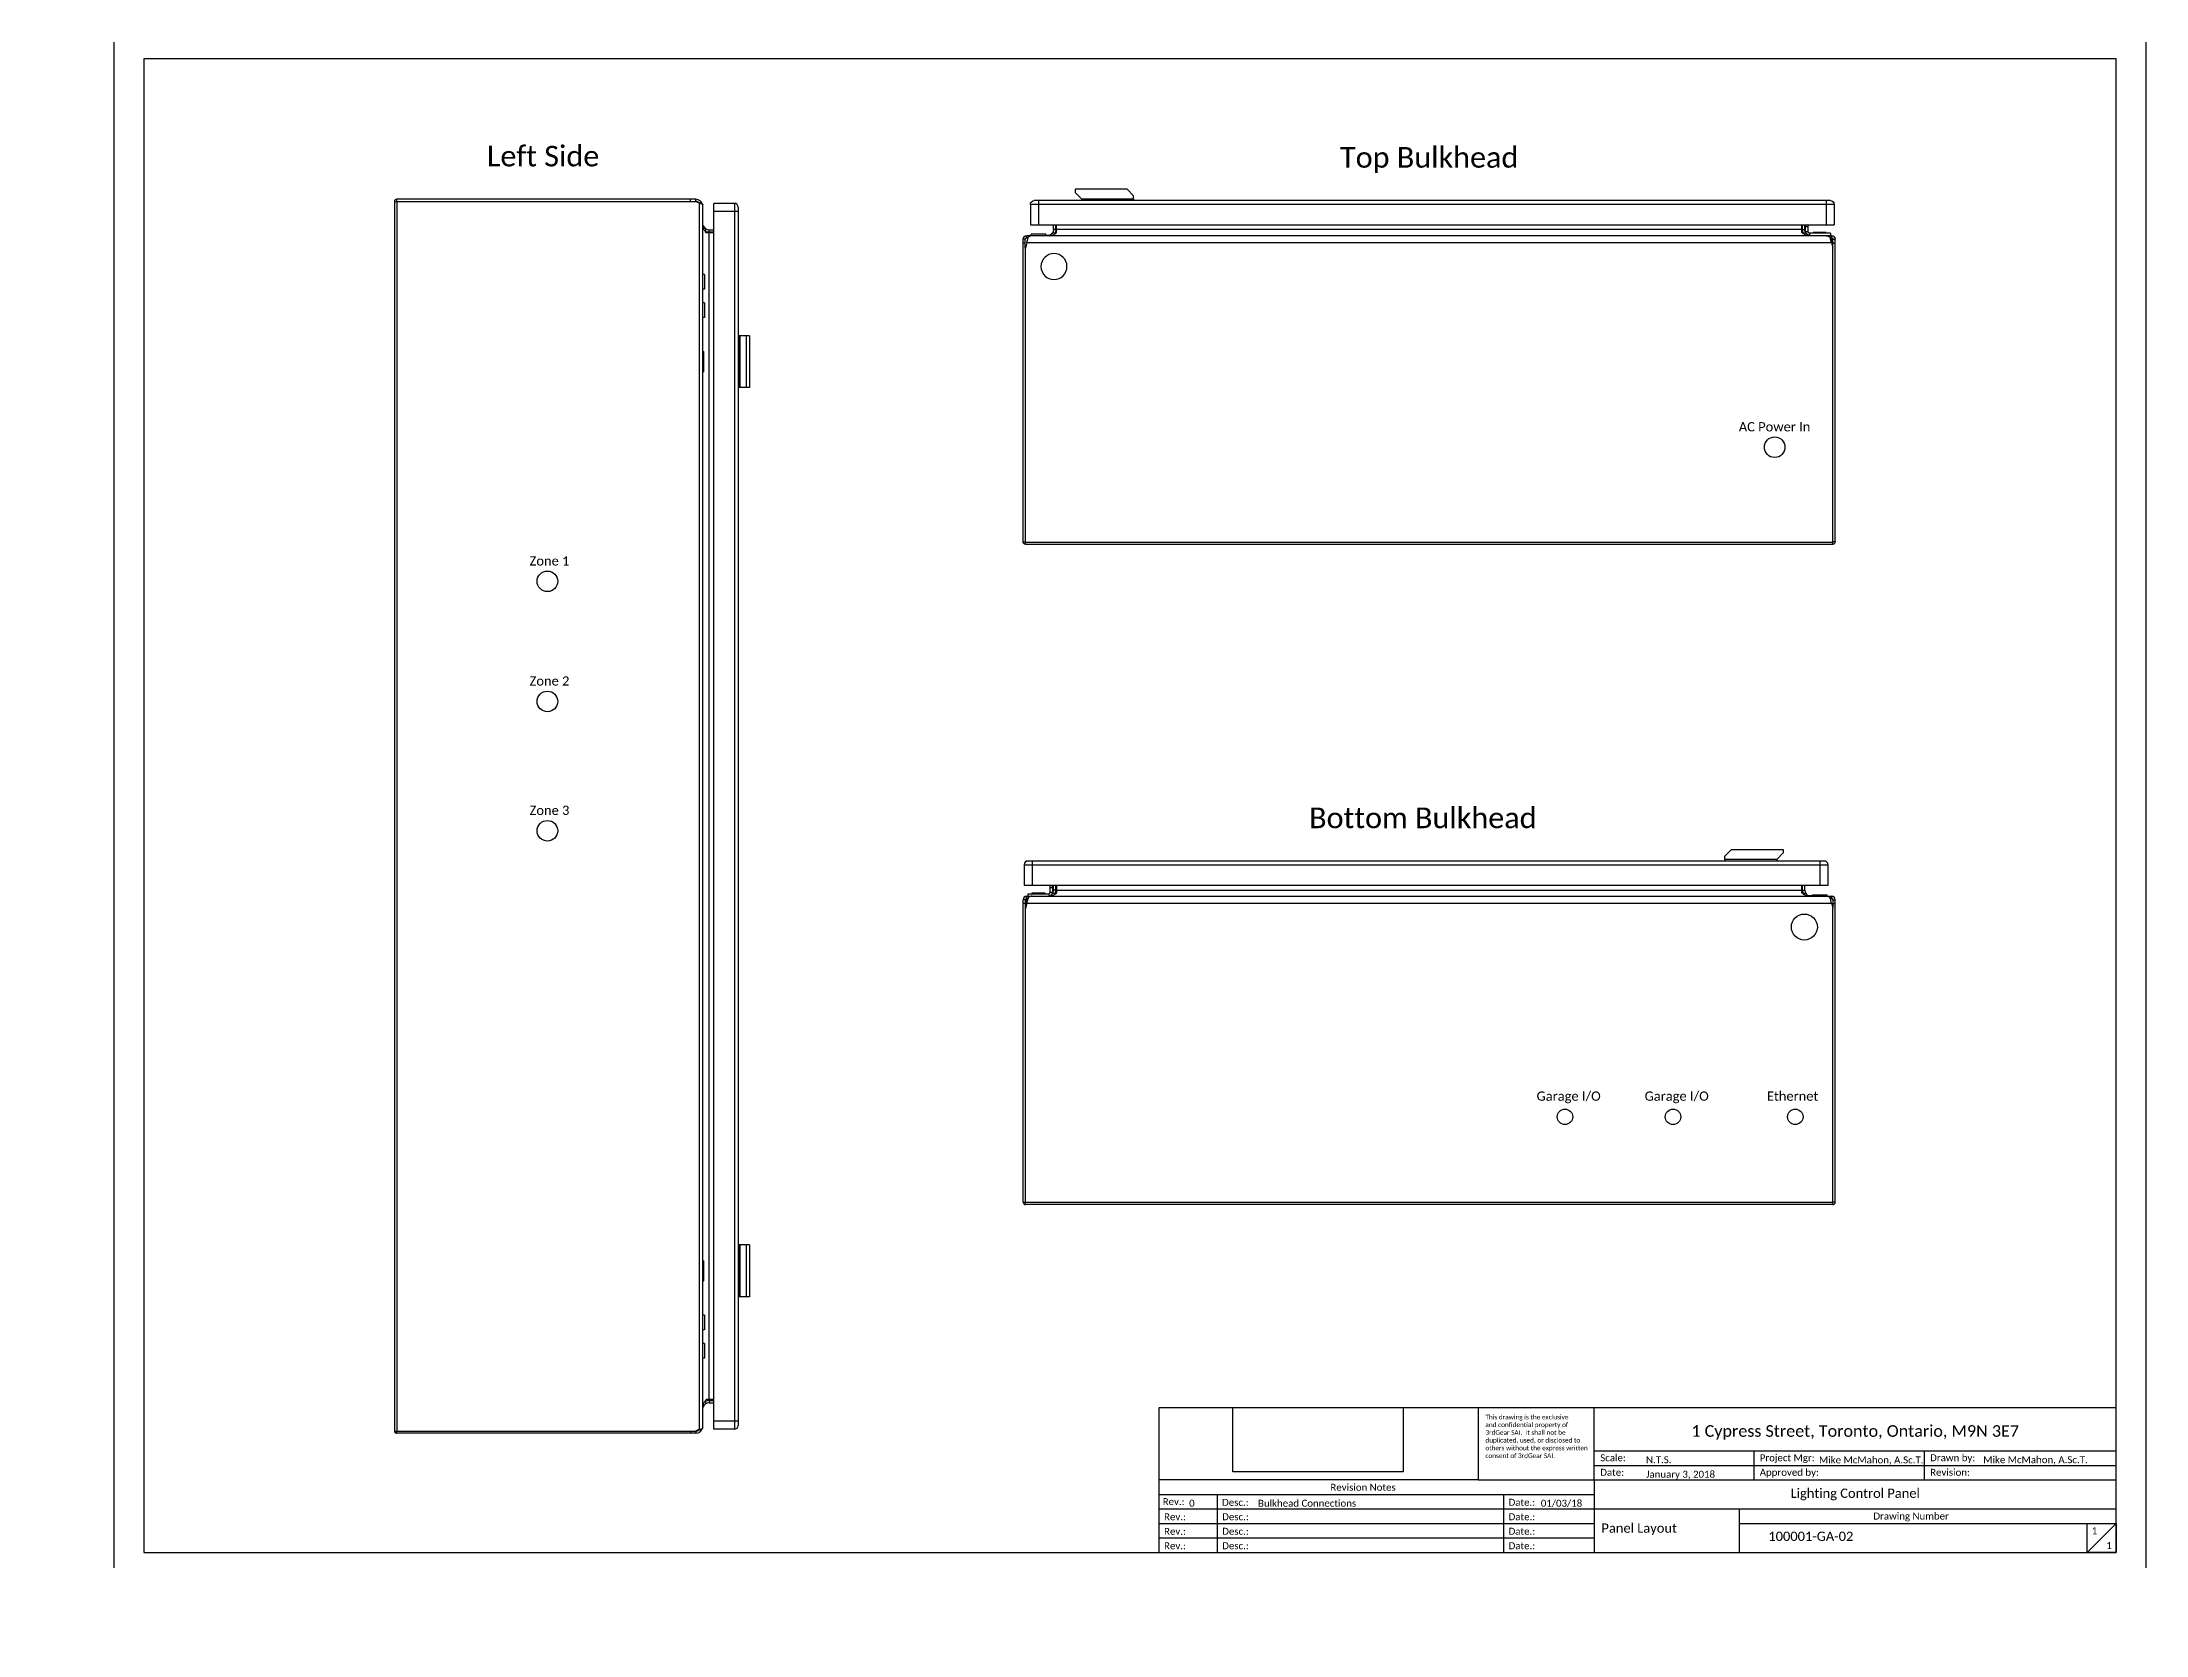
# Model space of a CAD drawing. Header units: inches. Extents: x 2 to 53, y 0 to 38.6.
import ezdxf
from ezdxf.enums import TextEntityAlignment as Align

# ---------------------------------------------------------------- set-up
doc = ezdxf.new("R2010")
doc.units = ezdxf.units.IN
doc.header["$LTSCALE"] = 0.1
doc.header["$MEASUREMENT"] = 0
doc.layers.get('0').update_dxf_attribs({"plot": 0})
for name, color, linetype in [('02___PRT_ALL_AXES', 7, 'Continuous'), ('3_ALL_AXES', 7, 'Continuous'), ('7_ALL_FEATURES', 7, 'Continuous'), ('HINGE_BLOCK', 7, 'Continuous'), ('HINGE_BODY', 7, 'Continuous'), ('HINGE_SCREWS', 7, 'Continuous'), ('Images', 7, 'Continuous'), ('Physical Devices', 7, 'Continuous'), ('Title Block', 7, 'Continuous')]:
    doc.layers.add(name, color=color, linetype=linetype)
doc.layers.get('0').off()
doc.styles.add('Electrical1', font='Calibril.ttf')
picture_1 = doc.add_image_def('image1.png', size_in_pixel=(3549, 1339))

# ---------------------------------------------------------------- blocks, each defined once
blk = doc.blocks.new('A$C1840647854')
at = {"color": 3, "linetype": 'Continuous'}
for p, q in [((-0.031, 8.182), (-0.031, 7.683)), ((-0.031, 8.182), (19.457, 8.182)), ((0.06, 8.274), (19.365, 8.274)), ((0.165, 8.274), (0.165, 7.683)), ((19.26, 8.274), (19.26, 7.683)), ((19.457, 8.182), (19.457, 7.683)), ((19.457, 7.683), (-0.031, 7.683)), ((0.739, 7.57), (0.739, 7.683)), ((18.839, 7.57), (18.839, 7.683)), ((0, 7.12), (0, 7.336)), ((0.066, 7.368), (0.032, 7.368)), ((19.513, 7.368), (19.546, 7.368)), ((19.579, 7.12), (19.579, 7.336))]:
    blk.add_line(p, q, dxfattribs=at)
at = {"color": 7, "linetype": 'Continuous'}
for p, q in [((18.217, 8.313), (16.957, 8.313)), ((16.957, 8.313), (16.957, 8.274)), ((18.217, 8.313), (18.217, 8.274)), ((0.686, 7.57), (0.686, 7.683)), ((0.759, 7.499), (0.759, 7.683)), ((18.82, 7.499), (18.82, 7.683)), ((18.893, 7.57), (18.893, 7.683)), ((-0.053, 0), (-0.053, 7.336)), ((0, 7.336), (-0.053, 7.336)), ((0, 7.242), (-0.053, 7.242)), ((0.039, 7.25), (0.006, 7.12)), ((0.029, 7.368), (0.022, 7.421)), ((0.032, 7.368), (0.032, 7.421)), ((0.032, 7.421), (19.546, 7.421)), ((0.039, 7.25), (19.539, 7.25)), ((0.714, 7.473), (0.668, 7.498)), ((0.739, 7.57), (0.686, 7.57)), ((0.759, 7.57), (18.82, 7.57)), ((18.839, 7.57), (18.893, 7.57)), ((18.864, 7.473), (18.911, 7.498)), ((19.539, 7.25), (19.573, 7.12)), ((19.546, 7.368), (19.546, 7.421)), ((19.55, 7.368), (19.557, 7.421)), ((19.579, 7.336), (19.632, 7.336)), ((19.579, 7.242), (19.632, 7.242)), ((19.632, 0), (19.632, 7.336)), ((0.006, -0.059), (0.006, 7.12)), ((19.573, -0.059), (19.573, 7.12)), ((-0.053, 0), (0, 0)), ((19.632, 0), (19.579, 0)), ((19.573, -0.006), (0.006, -0.006)), ((19.573, -0.059), (0.006, -0.059))]:
    blk.add_line(p, q, dxfattribs=at)
at = {"color": 3, "linetype": 'Continuous'}
for centre, radius, start, end in [((0.06, 8.182), 0.0916, 90, 180), ((19.365, 8.182), 0.0916, 0, 90), ((0.032, 7.336), 0.0325, 90, 180), ((0.537, 7.57), 0.202, 331.1456, 0), ((19.041, 7.57), 0.202, 180, 208.8544), ((19.546, 7.336), 0.0325, 0, 90)]:
    blk.add_arc(centre, radius, start, end, dxfattribs=at)
at = {"color": 7, "linetype": 'Continuous'}
for centre, radius, start, end in [((0.032, 7.336), 0.0856, 90, 180), ((0.537, 7.236), 0.489, 163.7895, 164.3033), ((0.428, 7.268), 0.376, 162.0401, 163.8422), ((0.537, 7.57), 0.149, 270, 0), ((0.468, 7.848), 0.454, 302.0124, 303.6067), ((19.111, 7.848), 0.454, 236.3933, 237.9876), ((19.041, 7.57), 0.149, 180, 270), ((19.151, 7.268), 0.376, 16.1578, 17.9599), ((19.042, 7.236), 0.489, 15.6967, 16.2105), ((19.546, 7.336), 0.0856, 0, 90), ((0.006, 0), 0.0591, 180, 270), ((19.573, 0), 0.0591, 270, 0)]:
    blk.add_arc(centre, radius, start, end, dxfattribs=at)
for points in [[(0.039, 7.25), (0.045, 7.277), (0.05, 7.305), (0.057, 7.332)], [(0.057, 7.332), (0.06, 7.344), (0.063, 7.356), (0.066, 7.368)], [(0.719, 7.47), (0.733, 7.479), (0.746, 7.489), (0.759, 7.499)], [(18.86, 7.47), (18.846, 7.479), (18.833, 7.489), (18.82, 7.499)], [(19.522, 7.332), (19.519, 7.344), (19.516, 7.356), (19.513, 7.368)], [(19.539, 7.25), (19.534, 7.277), (19.528, 7.305), (19.522, 7.332)]]:
    blk.add_open_spline(points, degree=3, dxfattribs=at)
for points, knots in [([(0.162, 7.421), (0.154, 7.421), (0.121, 7.418), (0.091, 7.4), (0.071, 7.384)], [0, 0, 0, 0, 0.229707, 1, 1, 1, 1]), ([(0.581, 7.421), (0.614, 7.421), (0.659, 7.434), (0.698, 7.457), (0.708, 7.463)], [0, 0, 0, 0, 0.729759, 1, 1, 1, 1]), ([(18.998, 7.421), (18.965, 7.421), (18.92, 7.434), (18.881, 7.457), (18.87, 7.463)], [0, 0, 0, 0, 0.729759, 1, 1, 1, 1]), ([(19.417, 7.421), (19.425, 7.421), (19.458, 7.418), (19.488, 7.4), (19.508, 7.384)], [0, 0, 0, 0, 0.229707, 1, 1, 1, 1])]:
    blk.add_open_spline(points, degree=3, knots=knots, dxfattribs=at)
at = {"layer": '02___PRT_ALL_AXES', "color": 7, "linetype": 'Continuous'}
blk.add_circle((18.884, 6.673), 0.315, dxfattribs=at)
at = {"layer": '3_ALL_AXES', "color": 7, "linetype": 'Continuous'}
for p, q in [((19.081, 7.455), (19.435, 7.455)), ((19.081, 7.421), (19.081, 7.455)), ((19.435, 7.421), (19.435, 7.455))]:
    blk.add_line(p, q, dxfattribs=at)
at = {"layer": '7_ALL_FEATURES', "color": 7, "linetype": 'Continuous'}
for p, q in [((16.957, 8.392), (17.114, 8.549)), ((16.957, 8.313), (16.957, 8.392)), ((18.217, 8.313), (16.957, 8.313)), ((17.114, 8.549), (18.374, 8.549)), ((18.374, 8.47), (18.217, 8.313)), ((18.374, 8.549), (18.374, 8.47)), ((19.081, 7.432), (18.987, 7.432))]:
    blk.add_line(p, q, dxfattribs=at)
at = {"layer": 'HINGE_BLOCK', "color": 7, "linetype": 'Continuous'}
for p, q in [((0.006, 7.254), (0.04, 7.254)), ((0.026, 7.254), (0.026, 7.234))]:
    blk.add_line(p, q, dxfattribs=at)
for centre, radius, start, end in [((0.124, 7.254), 0.118, 121.5287, 180), ((0.026, 7.254), 0.0197, 180, 270), ((0.124, 7.254), 0.0984, 134.5711, 180)]:
    blk.add_arc(centre, radius, start, end, dxfattribs=at)
at = {"layer": 'HINGE_BODY', "color": 3, "linetype": 'Continuous'}
for p, q in [((0.594, 7.669), (0.584, 7.683)), ((0.063, 7.48), (0.569, 7.48)), ((0.604, 7.516), (0.604, 7.635))]:
    blk.add_line(p, q, dxfattribs=at)
at = {"layer": 'HINGE_BODY', "color": 7, "linetype": 'Continuous'}
for p, q in [((0.594, 7.669), (0.614, 7.683)), ((0.063, 7.48), (0.063, 7.421)), ((0.569, 7.48), (0.569, 7.425)), ((0.604, 7.635), (0.663, 7.635)), ((0.604, 7.516), (0.663, 7.516)), ((0.663, 7.516), (0.663, 7.635))]:
    blk.add_line(p, q, dxfattribs=at)
at = {"layer": 'HINGE_BODY', "color": 3, "linetype": 'Continuous'}
for centre, radius, start, end in [((0.545, 7.635), 0.0591, 0, 35), ((0.569, 7.516), 0.0354, 270, 0)]:
    blk.add_arc(centre, radius, start, end, dxfattribs=at)
at = {"layer": 'HINGE_BODY', "color": 7, "linetype": 'Continuous'}
blk.add_arc((0.545, 7.635), 0.118, 0, 24.0661, dxfattribs=at)
at = {"layer": 'HINGE_SCREWS', "color": 7, "linetype": 'Continuous'}
for p, q in [((0.174, 7.48), (0.163, 7.5)), ((0.163, 7.5), (0.479, 7.5)), ((0.468, 7.48), (0.479, 7.5))]:
    blk.add_line(p, q, dxfattribs=at)
blk = doc.blocks.new('A$C2013035738')
at = {"color": 3, "linetype": 'Continuous'}
for p, q in [((-8.274, 0.137), (-8.274, 29.678)), ((-8.182, 0.045), (-8.182, 29.77)), ((-8.182, 29.77), (-7.683, 29.77)), ((-7.683, 29.77), (-7.683, 0.045)), ((-8.274, 29.573), (-7.683, 29.573)), ((-7.57, 29.076), (-7.683, 29.076)), ((-7.57, 0.739), (-7.683, 0.739)), ((-8.274, 0.242), (-7.683, 0.242)), ((-8.182, 0.045), (-7.683, 0.045))]:
    blk.add_line(p, q, dxfattribs=at)
at = {"color": 7, "linetype": 'Continuous'}
for p, q in [((-7.421, 29.735), (-7.421, 0.08)), ((-7.342, 29.771), (-7.384, 29.804)), ((-7.336, 29.773), (-7.342, 29.771)), ((-7.336, 29.773), (-7.242, 29.815)), ((-7.336, 29.773), (-7.336, 0.042)), ((-7.25, 29.815), (-7.25, 29.868)), ((-7.25, 29.868), (0.006, 29.868)), ((0.059, 29.815), (-7.242, 29.815)), ((-7.12, 29.815), (-7.12, 29.868)), ((0, 0), (0, 29.815)), ((0.006, 29.868), (0.006, 29.815)), ((0.059, 0), (0.059, 29.815)), ((-7.57, 29.129), (-7.683, 29.129)), ((-7.57, 29.076), (-7.57, 29.129)), ((-7.473, 29.1), (-7.499, 29.147)), ((-7.683, 29.053), (-7.498, 29.053)), ((-7.57, 29.053), (-7.57, 0.762)), ((-8.313, 26.561), (-8.313, 25.301)), ((-8.313, 26.561), (-8.274, 26.561)), ((-8.313, 25.301), (-8.274, 25.301)), ((-8.313, 4.514), (-8.274, 4.514)), ((-8.313, 4.514), (-8.313, 3.254)), ((-8.313, 3.254), (-8.274, 3.254)), ((-7.683, 0.762), (-7.498, 0.762)), ((-7.57, 0.686), (-7.683, 0.686)), ((-7.57, 0.739), (-7.57, 0.686)), ((-7.473, 0.715), (-7.499, 0.668)), ((-7.342, 0.044), (-7.384, 0.011)), ((-7.336, 0.042), (-7.342, 0.044)), ((-7.336, 0.042), (-7.242, 0)), ((-7.25, 0), (-7.25, -0.053)), ((0.059, 0), (-7.242, 0)), ((-7.12, 0), (-7.12, -0.053)), ((0.006, -0.053), (0.006, 0)), ((-7.25, -0.053), (0.006, -0.053))]:
    blk.add_line(p, q, dxfattribs=at)
at = {"color": 3, "linetype": 'Continuous'}
for centre, radius, start, end in [((-8.182, 29.678), 0.0916, 90, 180), ((-7.25, 29.697), 0.118, 90, 129.9448), ((-7.57, 29.278), 0.202, 270, 298.5985), ((-7.57, 0.537), 0.202, 61.4015, 90), ((-8.182, 0.137), 0.0916, 180, 270), ((-7.25, 0.118), 0.118, 230.0552, 270)]:
    blk.add_arc(centre, radius, start, end, dxfattribs=at)
at = {"color": 7, "linetype": 'Continuous'}
for centre, radius, start, end in [((-7.25, 29.697), 0.171, 90, 162.8235), ((0.006, 29.815), 0.0531, 0, 90), ((-7.57, 29.278), 0.149, 270, 346.3772), ((-8.024, 29.467), 0.669, 321.7775, 323.8878), ((-7.916, 29.388), 0.535, 323.8799, 326.4444), ((-7.832, 29.332), 0.435, 326.4493, 329.1139), ((-7.633, 29.234), 0.212, 342.6029, 348.0942), ((-7.57, 0.537), 0.149, 13.6228, 90), ((-8.024, 0.348), 0.669, 36.1122, 38.2225), ((-7.916, 0.427), 0.535, 33.5556, 36.1201), ((-7.832, 0.483), 0.435, 30.8861, 33.5507), ((-7.633, 0.581), 0.212, 11.9058, 17.3971), ((-7.25, 0.118), 0.171, 197.1765, 270), ((0.006, 0), 0.0531, 270, 0)]:
    blk.add_arc(centre, radius, start, end, dxfattribs=at)
for points, knots in [([(-7.418, 29.744), (-7.418, 29.744), (-7.419, 29.743), (-7.42, 29.741), (-7.421, 29.741)], [0, 0, 0, 0, 0.537743, 1, 1, 1, 1]), ([(-7.421, 29.735), (-7.421, 29.736), (-7.421, 29.738), (-7.421, 29.74), (-7.421, 29.741)], [0, 0, 0, 0, 0.497276, 1, 1, 1, 1]), ([(-7.414, 29.747), (-7.415, 29.747), (-7.416, 29.746), (-7.417, 29.745), (-7.418, 29.744)], [0, 0, 0, 0, 0.529831, 1, 1, 1, 1]), ([(-7.342, 29.771), (-7.356, 29.768), (-7.375, 29.763), (-7.393, 29.756), (-7.397, 29.755)], [0, 0, 0, 0, 0.783975, 1, 1, 1, 1]), ([(-7.421, 0.08), (-7.421, 0.079), (-7.421, 0.077), (-7.421, 0.075), (-7.421, 0.074)], [0, 0, 0, 0, 0.497276, 1, 1, 1, 1]), ([(-7.418, 0.071), (-7.418, 0.071), (-7.419, 0.072), (-7.42, 0.074), (-7.421, 0.074)], [0, 0, 0, 0, 0.537743, 1, 1, 1, 1]), ([(-7.414, 0.068), (-7.415, 0.068), (-7.416, 0.069), (-7.417, 0.07), (-7.418, 0.071)], [0, 0, 0, 0, 0.529831, 1, 1, 1, 1]), ([(-7.342, 0.044), (-7.356, 0.047), (-7.375, 0.052), (-7.393, 0.058), (-7.397, 0.06)], [0, 0, 0, 0, 0.783975, 1, 1, 1, 1])]:
    blk.add_open_spline(points, degree=3, knots=knots, dxfattribs=at)
for points in [[(-7.397, 29.755), (-7.403, 29.753), (-7.409, 29.751), (-7.414, 29.747)], [(-7.431, 29.171), (-7.437, 29.149), (-7.447, 29.129), (-7.459, 29.109)], [(-7.431, 0.644), (-7.437, 0.666), (-7.447, 0.686), (-7.459, 0.706)], [(-7.397, 0.06), (-7.403, 0.062), (-7.409, 0.064), (-7.414, 0.068)]]:
    blk.add_open_spline(points, degree=3, dxfattribs=at)
at = {"layer": '3_ALL_AXES', "color": 7, "linetype": 'Continuous'}
for p, q in [((-7.455, 27.693), (-7.455, 28.047)), ((-7.455, 28.047), (-7.421, 28.047)), ((-7.455, 27.693), (-7.421, 27.693)), ((-7.455, 27.004), (-7.455, 27.358)), ((-7.455, 27.358), (-7.421, 27.358)), ((-7.455, 27.004), (-7.421, 27.004)), ((-7.455, 2.811), (-7.421, 2.811)), ((-7.455, 2.457), (-7.455, 2.811)), ((-7.455, 2.457), (-7.421, 2.457)), ((-7.455, 2.122), (-7.421, 2.122)), ((-7.455, 1.768), (-7.455, 2.122)), ((-7.455, 1.768), (-7.421, 1.768))]:
    blk.add_line(p, q, dxfattribs=at)
at = {"layer": '7_ALL_FEATURES', "color": 7, "linetype": 'Continuous'}
for p, q in [((-8.549, 25.301), (-8.549, 26.561)), ((-8.549, 26.561), (-8.313, 26.561)), ((-8.47, 25.301), (-8.47, 26.561)), ((-8.313, 25.301), (-8.313, 26.561)), ((-7.421, 26.186), (-7.432, 26.175)), ((-7.432, 25.687), (-7.432, 26.175)), ((-7.421, 26.128), (-7.432, 26.128)), ((-7.421, 25.734), (-7.432, 25.734)), ((-7.421, 25.676), (-7.432, 25.687)), ((-8.549, 25.301), (-8.313, 25.301)), ((-8.549, 4.514), (-8.313, 4.514)), ((-8.549, 3.254), (-8.549, 4.514)), ((-8.47, 3.254), (-8.47, 4.514)), ((-8.313, 3.254), (-8.313, 4.514)), ((-7.421, 4.139), (-7.432, 4.128)), ((-7.432, 3.64), (-7.432, 4.128)), ((-7.421, 4.081), (-7.432, 4.081)), ((-7.421, 3.687), (-7.432, 3.687)), ((-7.421, 3.629), (-7.432, 3.64)), ((-8.549, 3.254), (-8.313, 3.254))]:
    blk.add_line(p, q, dxfattribs=at)

msp = doc.modelspace()

# ---------------------------------------------------------------- linework, layer by layer
at = {"layer": 'Physical Devices', "ltscale": 0.1}
for p, q in [((3.75, 1.625), (3.75, 38.625)), ((53, 38.625), (53, 1.625)), ((28.375, 38.219), (4.469, 38.219)), ((52.281, 2), (52.281, 38.219)), ((2, 0), (2, 0))]:
    msp.add_line(p, q, dxfattribs=at)
msp.add_lwpolyline([(4.469, 38.219), (4.469, 2), (52.281, 2), (52.281, 38.219)], close=True, dxfattribs=at)
for centre, radius in [((44, 28.801), 0.25), ((14.25, 25.549), 0.25), ((14.25, 22.636), 0.25), ((14.25, 19.5), 0.25), ((38.917, 12.563), 0.188), ((41.536, 12.563), 0.188), ((44.5, 12.563), 0.188)]:
    msp.add_circle(centre, radius, dxfattribs=at)
at = {"layer": 'Title Block'}
for p, q in [((29.078, 5.516), (52.281, 5.516)), ((29.078, 2), (29.078, 5.516)), ((36.812, 5.516), (36.812, 3.758)), ((39.625, 3.758), (39.625, 5.516)), ((39.625, 4.461), (52.281, 4.461)), ((39.625, 4.109), (52.281, 4.109)), ((43.492, 4.461), (43.492, 3.758)), ((47.623, 4.461), (47.623, 3.758)), ((36.812, 3.758), (29.078, 3.758)), ((36.812, 3.758), (39.625, 3.758)), ((39.625, 3.758), (39.625, 2)), ((39.625, 3.758), (52.281, 3.758)), ((29.078, 3.406), (39.625, 3.406)), ((30.484, 3.406), (30.484, 2)), ((37.428, 3.406), (37.428, 2)), ((29.078, 3.055), (39.625, 3.055)), ((29.078, 2.703), (39.625, 2.703)), ((39.625, 3.055), (52.281, 3.055)), ((43.141, 3.055), (43.141, 2)), ((43.141, 2.703), (52.281, 2.703)), ((52.281, 2.703), (51.578, 2)), ((29.078, 2.352), (39.625, 2.352))]:
    msp.add_line(p, q, dxfattribs=at)
msp.add_lwpolyline([(52.281, 2), (51.578, 2), (51.578, 2.703), (52.281, 2.703)], close=True, dxfattribs=at)

# ---------------------------------------------------------------- block references
at = {"layer": 'Physical Devices', "ltscale": 0.1, "rotation": 180}
msp.add_blockref('A$C2013035738', (10.6, 34.759), dxfattribs=at)
at = {"layer": 'Physical Devices', "ltscale": 0.1, "xscale": -1}
msp.add_blockref('A$C1840647854', (45.414, 26.508), dxfattribs=at)
at = {"layer": 'Physical Devices', "ltscale": 0.1}
msp.add_blockref('A$C1840647854', (25.836, 10.493), dxfattribs=at)

# ---------------------------------------------------------------- texts
at = {"layer": 'Physical Devices', "ltscale": 0.1, "style": 'Electrical1'}
for s, p in [('Left Side', (14.145, 35.61)), ('Top Bulkhead', (35.625, 35.579)), ('Bottom Bulkhead', (35.471, 19.563))]:
    msp.add_text(s, height=0.5, dxfattribs=at).set_placement(p, align=Align.CENTER)
for s, p in [('AC Power In', (43.131, 29.184)), ('Zone 1', (13.818, 25.932)), ('Zone 2', (13.818, 23.02)), ('Zone 3', (13.818, 19.883)), ('Garage I/O', (38.229, 12.953)), ('Garage I/O', (40.848, 12.953)), ('Ethernet', (43.812, 12.953))]:
    msp.add_text(s, height=0.225, dxfattribs=at).set_placement(p)
at = {"layer": 'Physical Devices', "insert": (45.953, 4.91), "char_height": 0.28125, "width": 12.65625, "attachment_point": 5, "style": 'Electrical1'}
msp.add_mtext('{1 Cypress Street, Toronto, Ontario, M9N 3E7}', dxfattribs=at)
at = {"layer": 'Title Block', "style": 'Electrical1'}
for s, insert, char_height, width, attachment_point in [('{This drawing is the exclusive\\Pand confidential property of\\P3rdGear SAI.  It shall not be \\Pduplicated, used, or disclosed to \\Pothers without the express written \\Pconsent of 3rdGear SAI.}', (36.988, 5.34), 0.1125, 3.51562, 1), ('Scale:', (39.772, 4.38), 0.1688, 3.86719, 1), ('N.T.S.', (40.881, 4.333), 0.1688, 0.73173, 1), ('Project Mgr:', (43.639, 4.38), 0.16875, 3.86719, 1), ('{Mike McMahon, A.Sc.T.}', (45.074, 4.328), 0.16875, 2.79076, 1), ('Drawn by:', (47.77, 4.38), 0.1688, 3.86719, 1), ('Mike McMahon, A.Sc.T.', (49.055, 4.333), 0.16875, 2.79076, 1), ('Revision Notes', (33.231, 3.665), 0.16875, 3.86719, 1), ('Date:', (39.772, 4.028), 0.1688, 3.86719, 1), ('{January 3, 2018}', (40.881, 3.981), 0.16875, 2.43566, 1), ('Approved by:', (43.639, 4.028), 0.16875, 3.86719, 1), ('Revision:', (47.77, 4.028), 0.1688, 3.86719, 1), ('Rev.:', (29.166, 3.318), 0.1688, 0.52734, 1), ('{0}', (29.807, 3.278), 0.1688, 0.73173, 1), ('Desc.:', (30.605, 3.3), 0.1688, 0.52734, 1), ('{Bulkhead Connections}', (31.476, 3.278), 0.16875, 4.45714, 1), ('Date.:', (37.551, 3.301), 0.1688, 0.52734, 1), ('{01/03/18}', (38.332, 3.278), 0.1688, 0.73173, 1), ('{Lighting Control Panel}', (45.953, 3.406), 0.225, 5.44653, 5), ('Rev.:', (29.199, 2.949), 0.1688, 0.52734, 1), ('Rev.:', (29.199, 2.597), 0.1688, 0.52734, 1), ('Desc.:', (30.608, 2.95), 0.1688, 0.52734, 1), ('Desc.:', (30.608, 2.598), 0.1688, 0.52734, 1), ('Date.:', (37.551, 2.95), 0.1688, 0.52734, 1), ('Date.:', (37.551, 2.598), 0.1688, 0.52734, 1), ('{Panel Layout}', (39.801, 2.703), 0.225, 3.42773, 1), ('Drawing Number', (46.393, 2.967), 0.16875, 3.86719, 1), ('1', (51.754, 2.527), 0.169, 0.35156, 5), ('Rev.:', (29.199, 2.245), 0.1688, 0.52734, 1), ('Desc.:', (30.608, 2.247), 0.1688, 0.52734, 1), ('Date.:', (37.551, 2.247), 0.1688, 0.52734, 1), ('{100001-GA-02}', (43.846, 2.505), 0.225, 3.42773, 1), ('{1}', (52.105, 2.171), 0.1688, 0.35156, 5)]:
    msp.add_mtext(s, dxfattribs=dict(at, insert=insert, char_height=char_height, width=width, attachment_point=attachment_point))

# ---------------------------------------------------------------- pictures from other files: only their frames are drawn
at = {"layer": 'Images'}
image = msp.add_image(picture_1, insert=(30.864, 3.958), size_in_units=(4.128, 1.557), dxfattribs=at)
image.dxf.flags = 15

doc.saveas('drawing.dxf')
